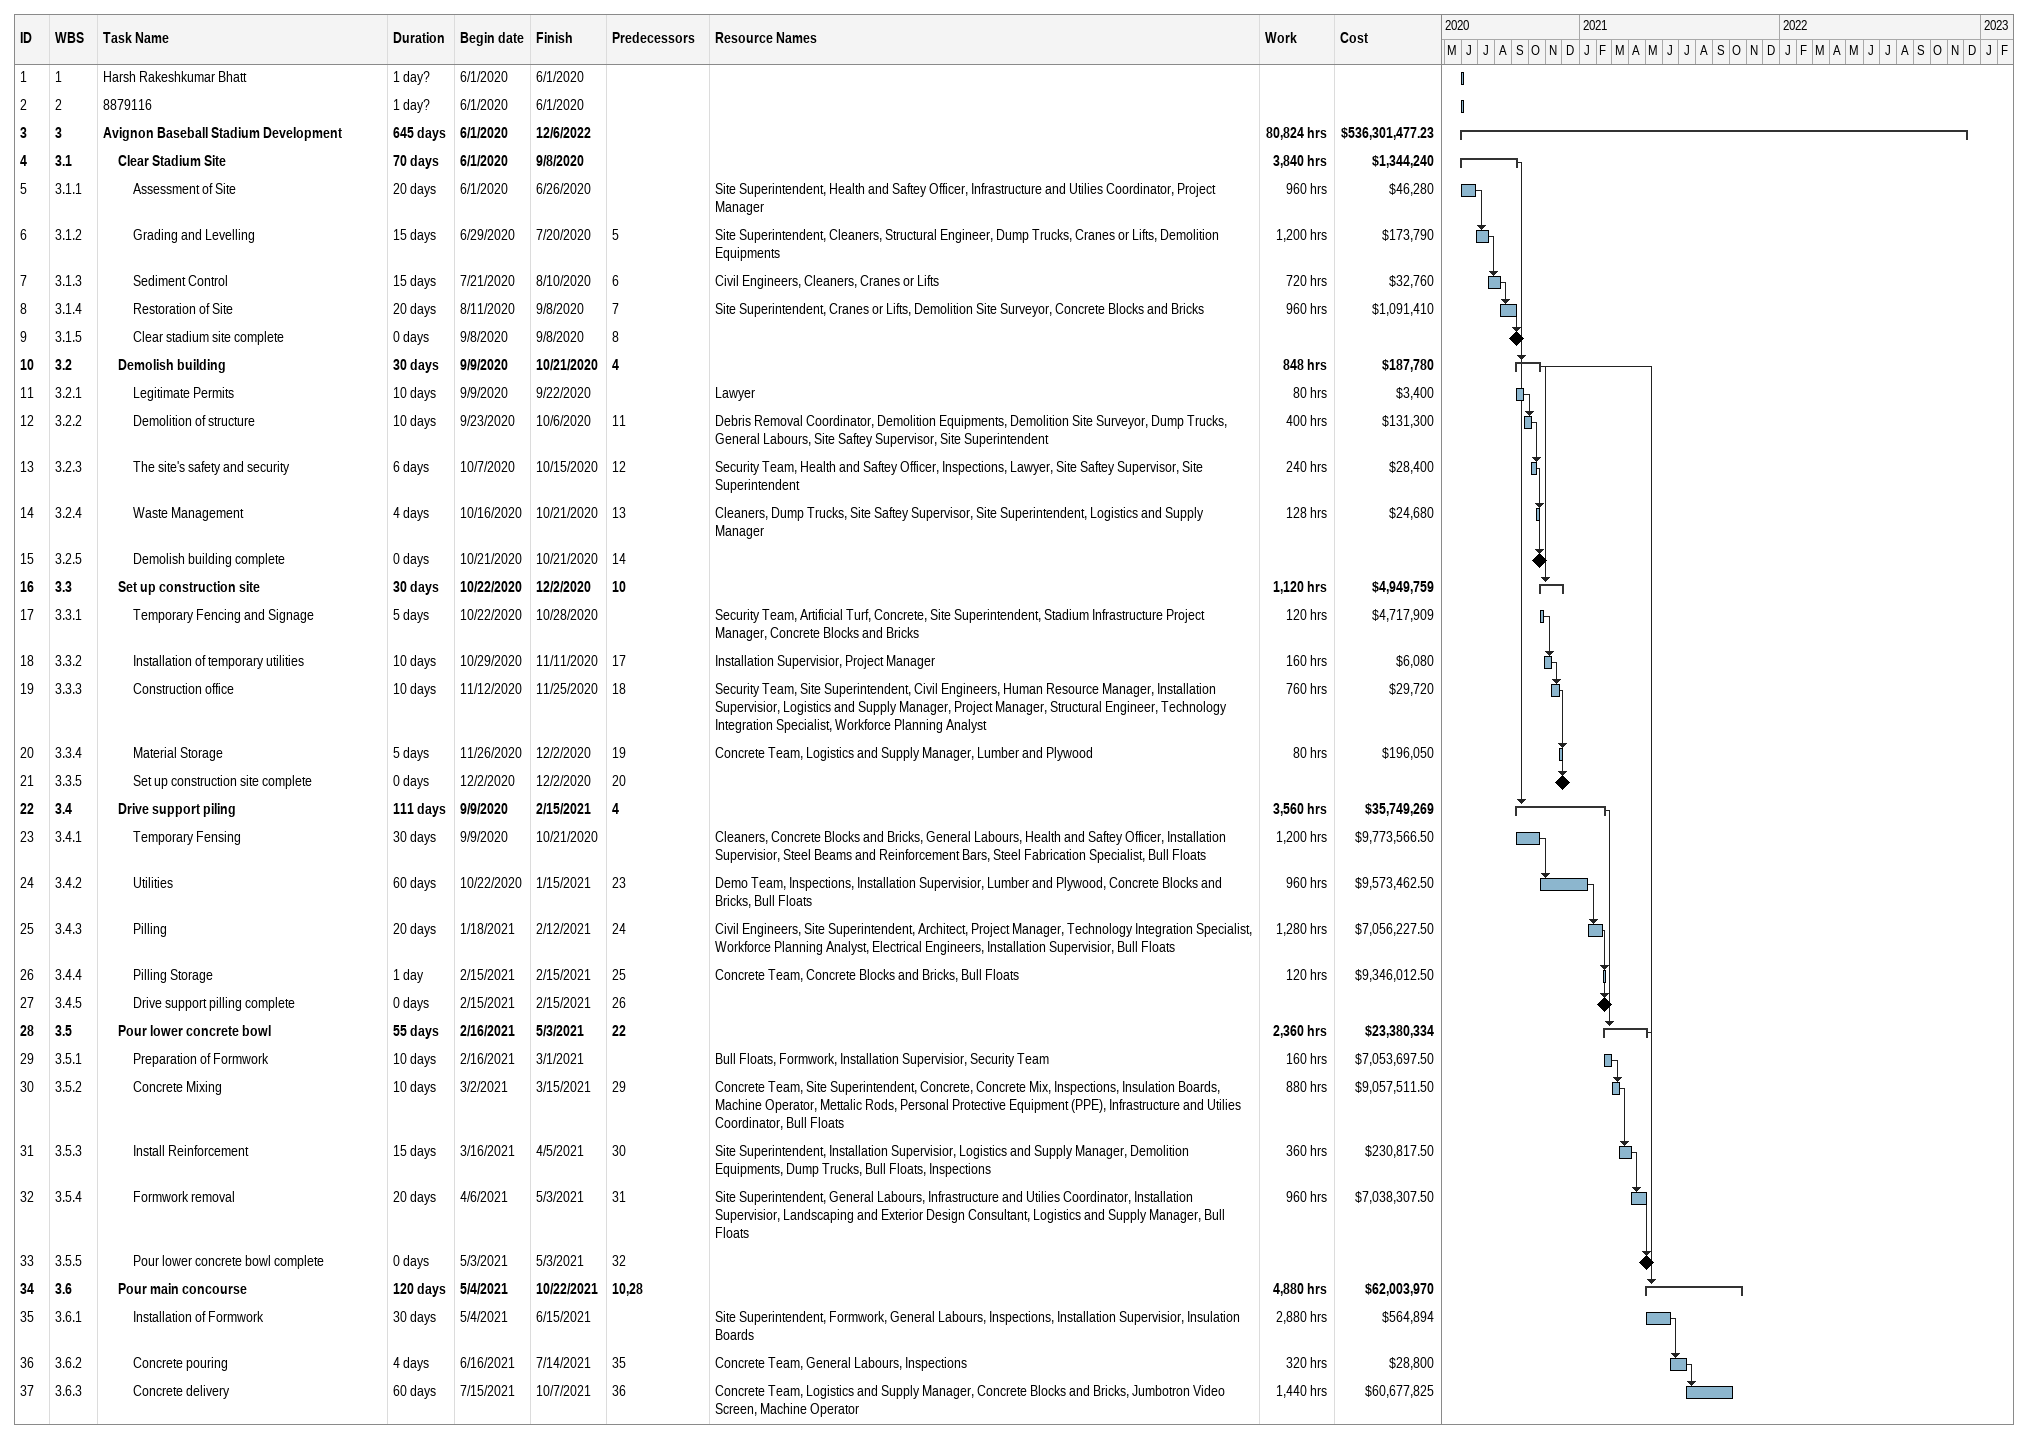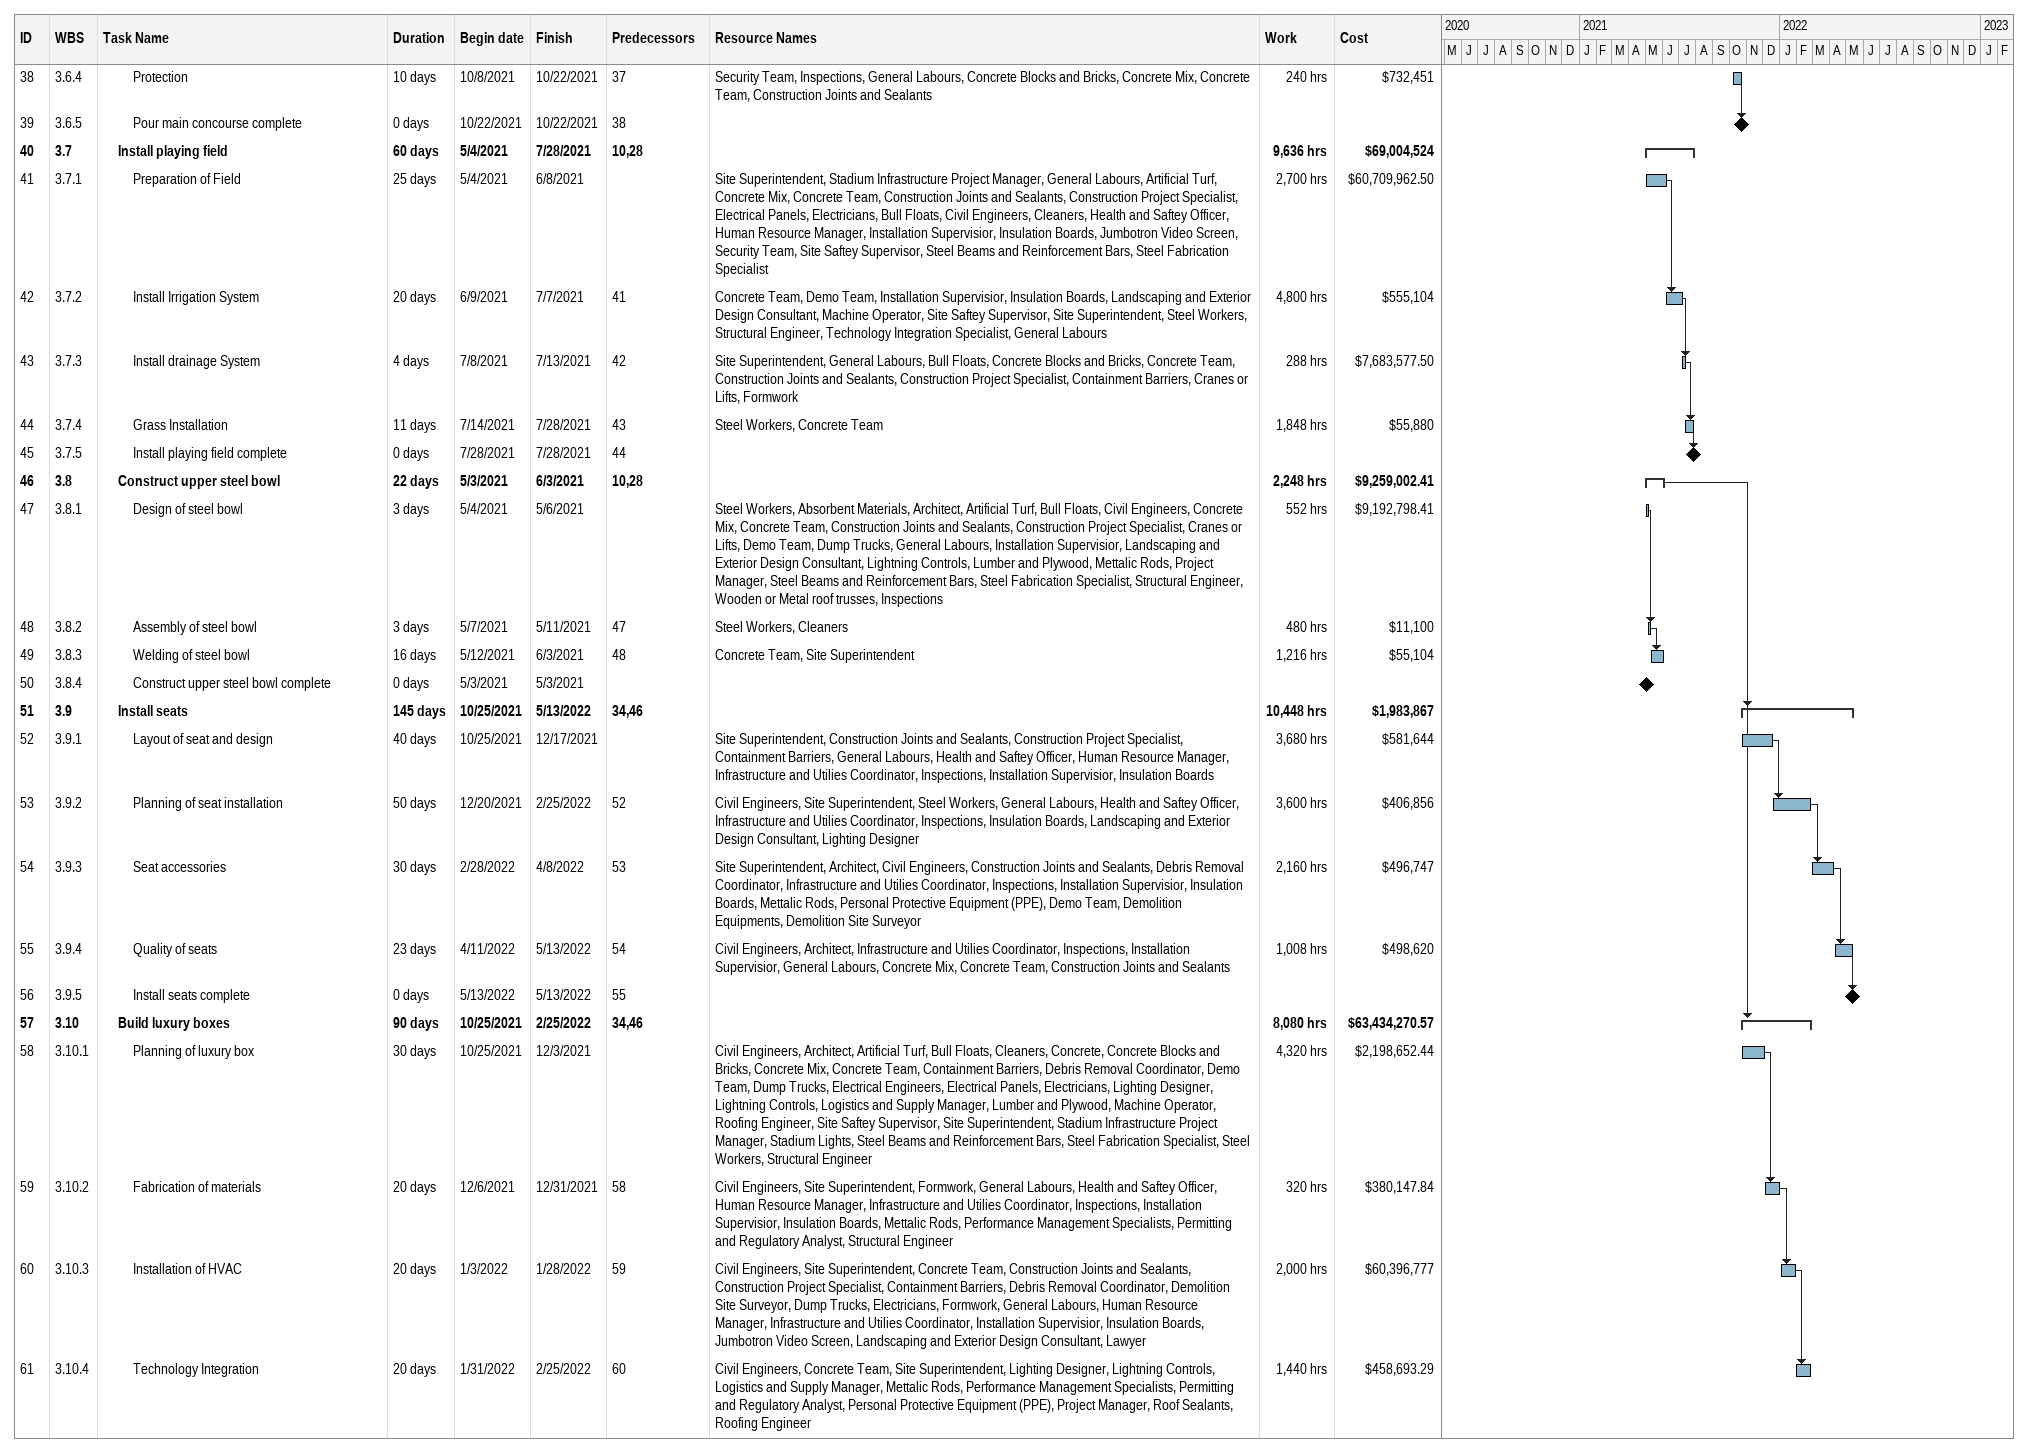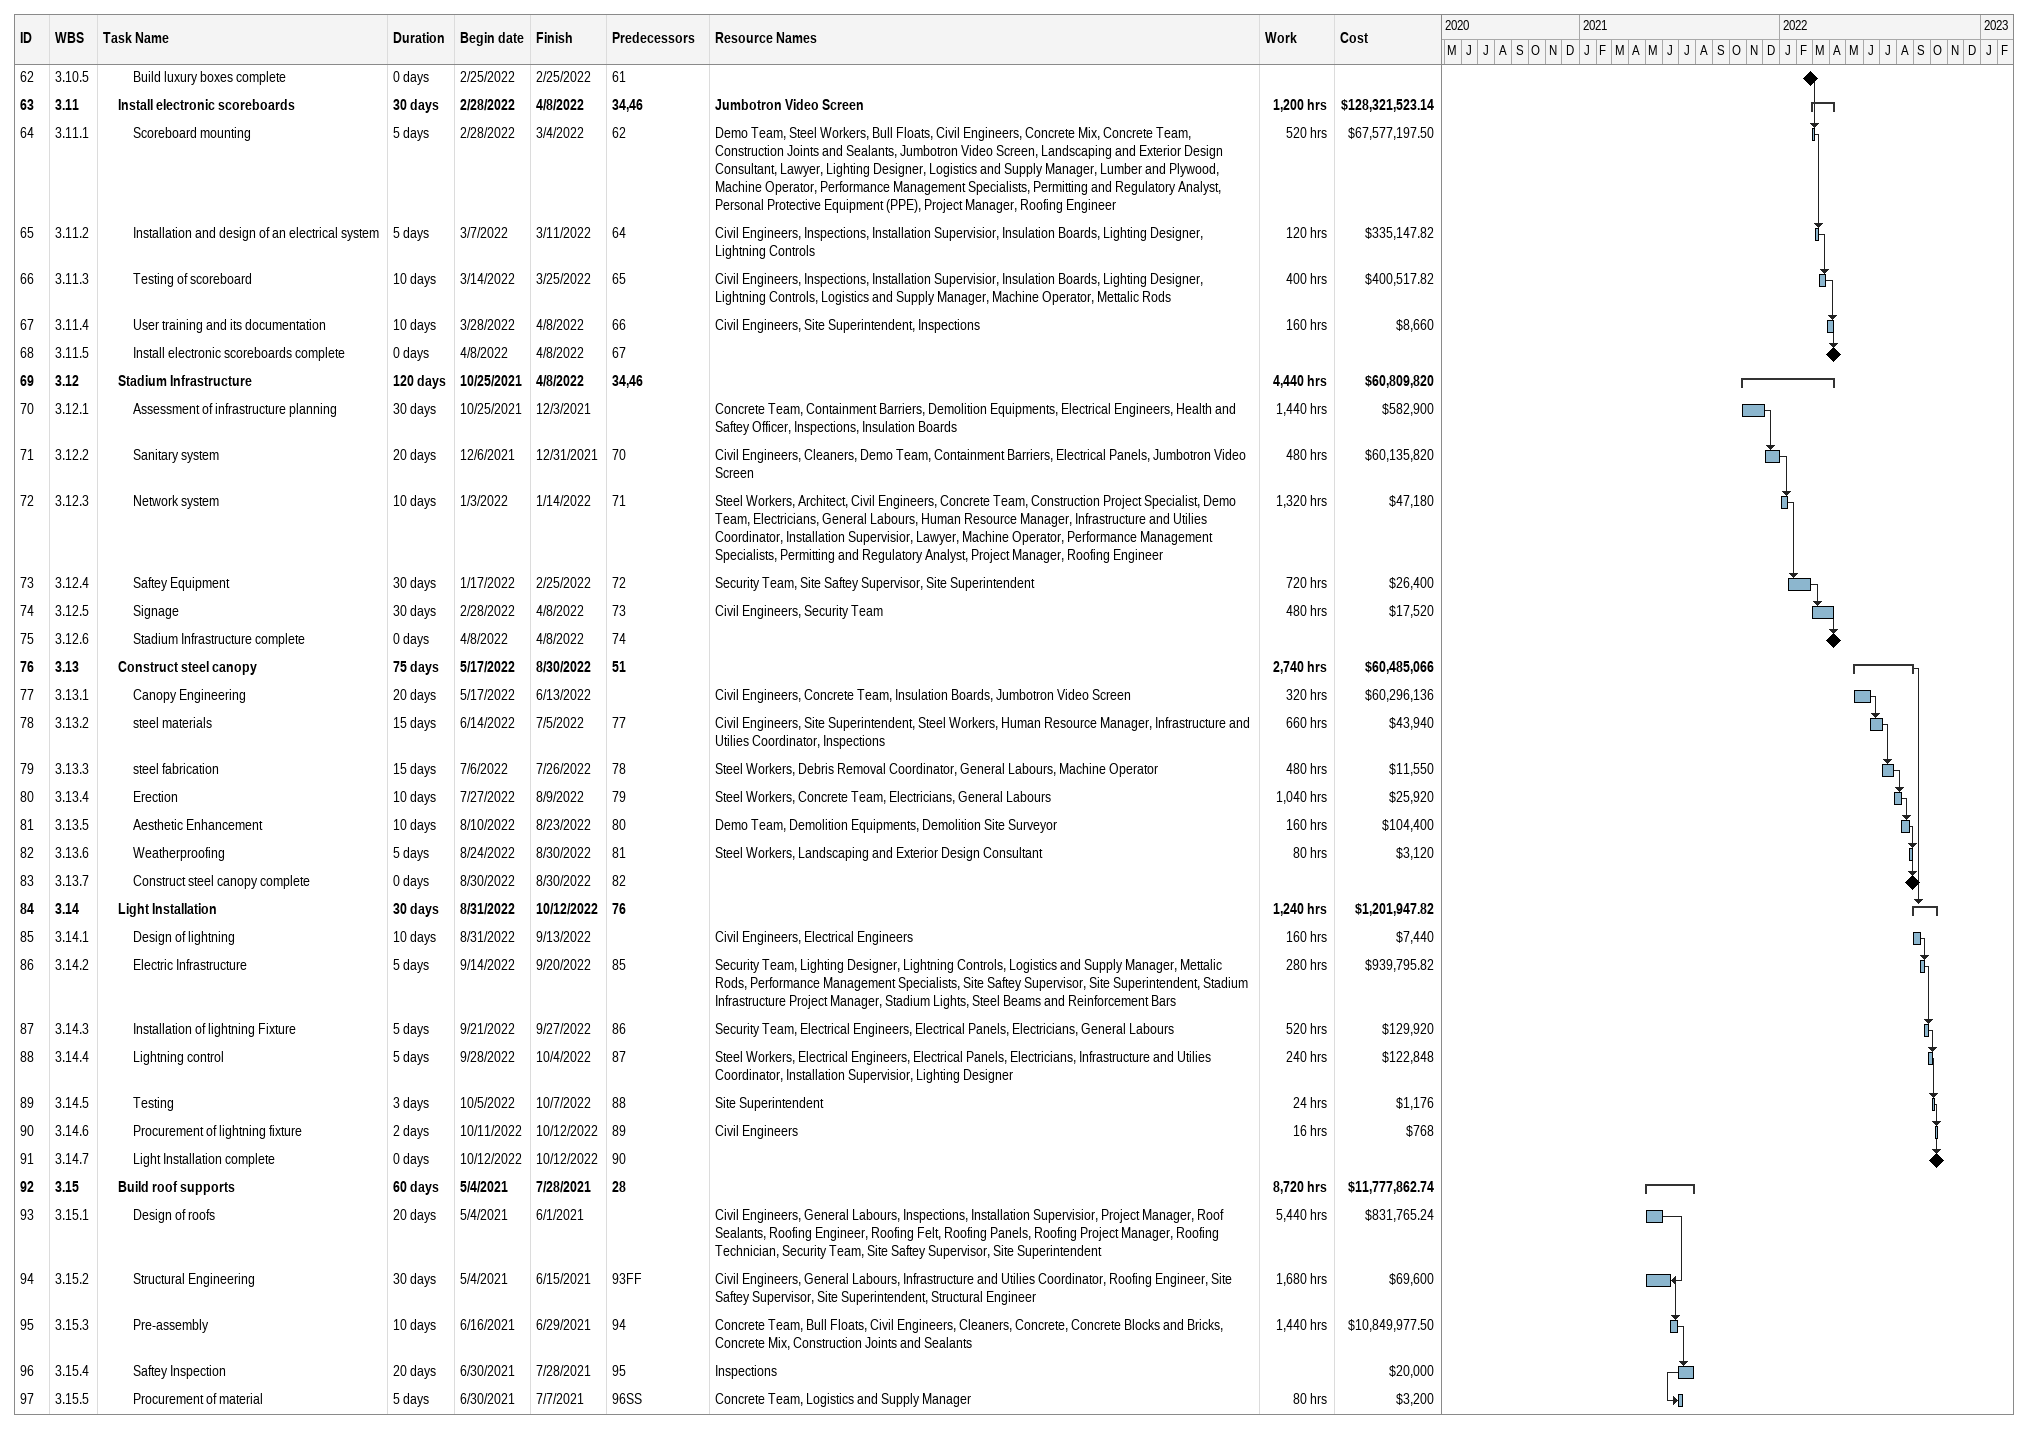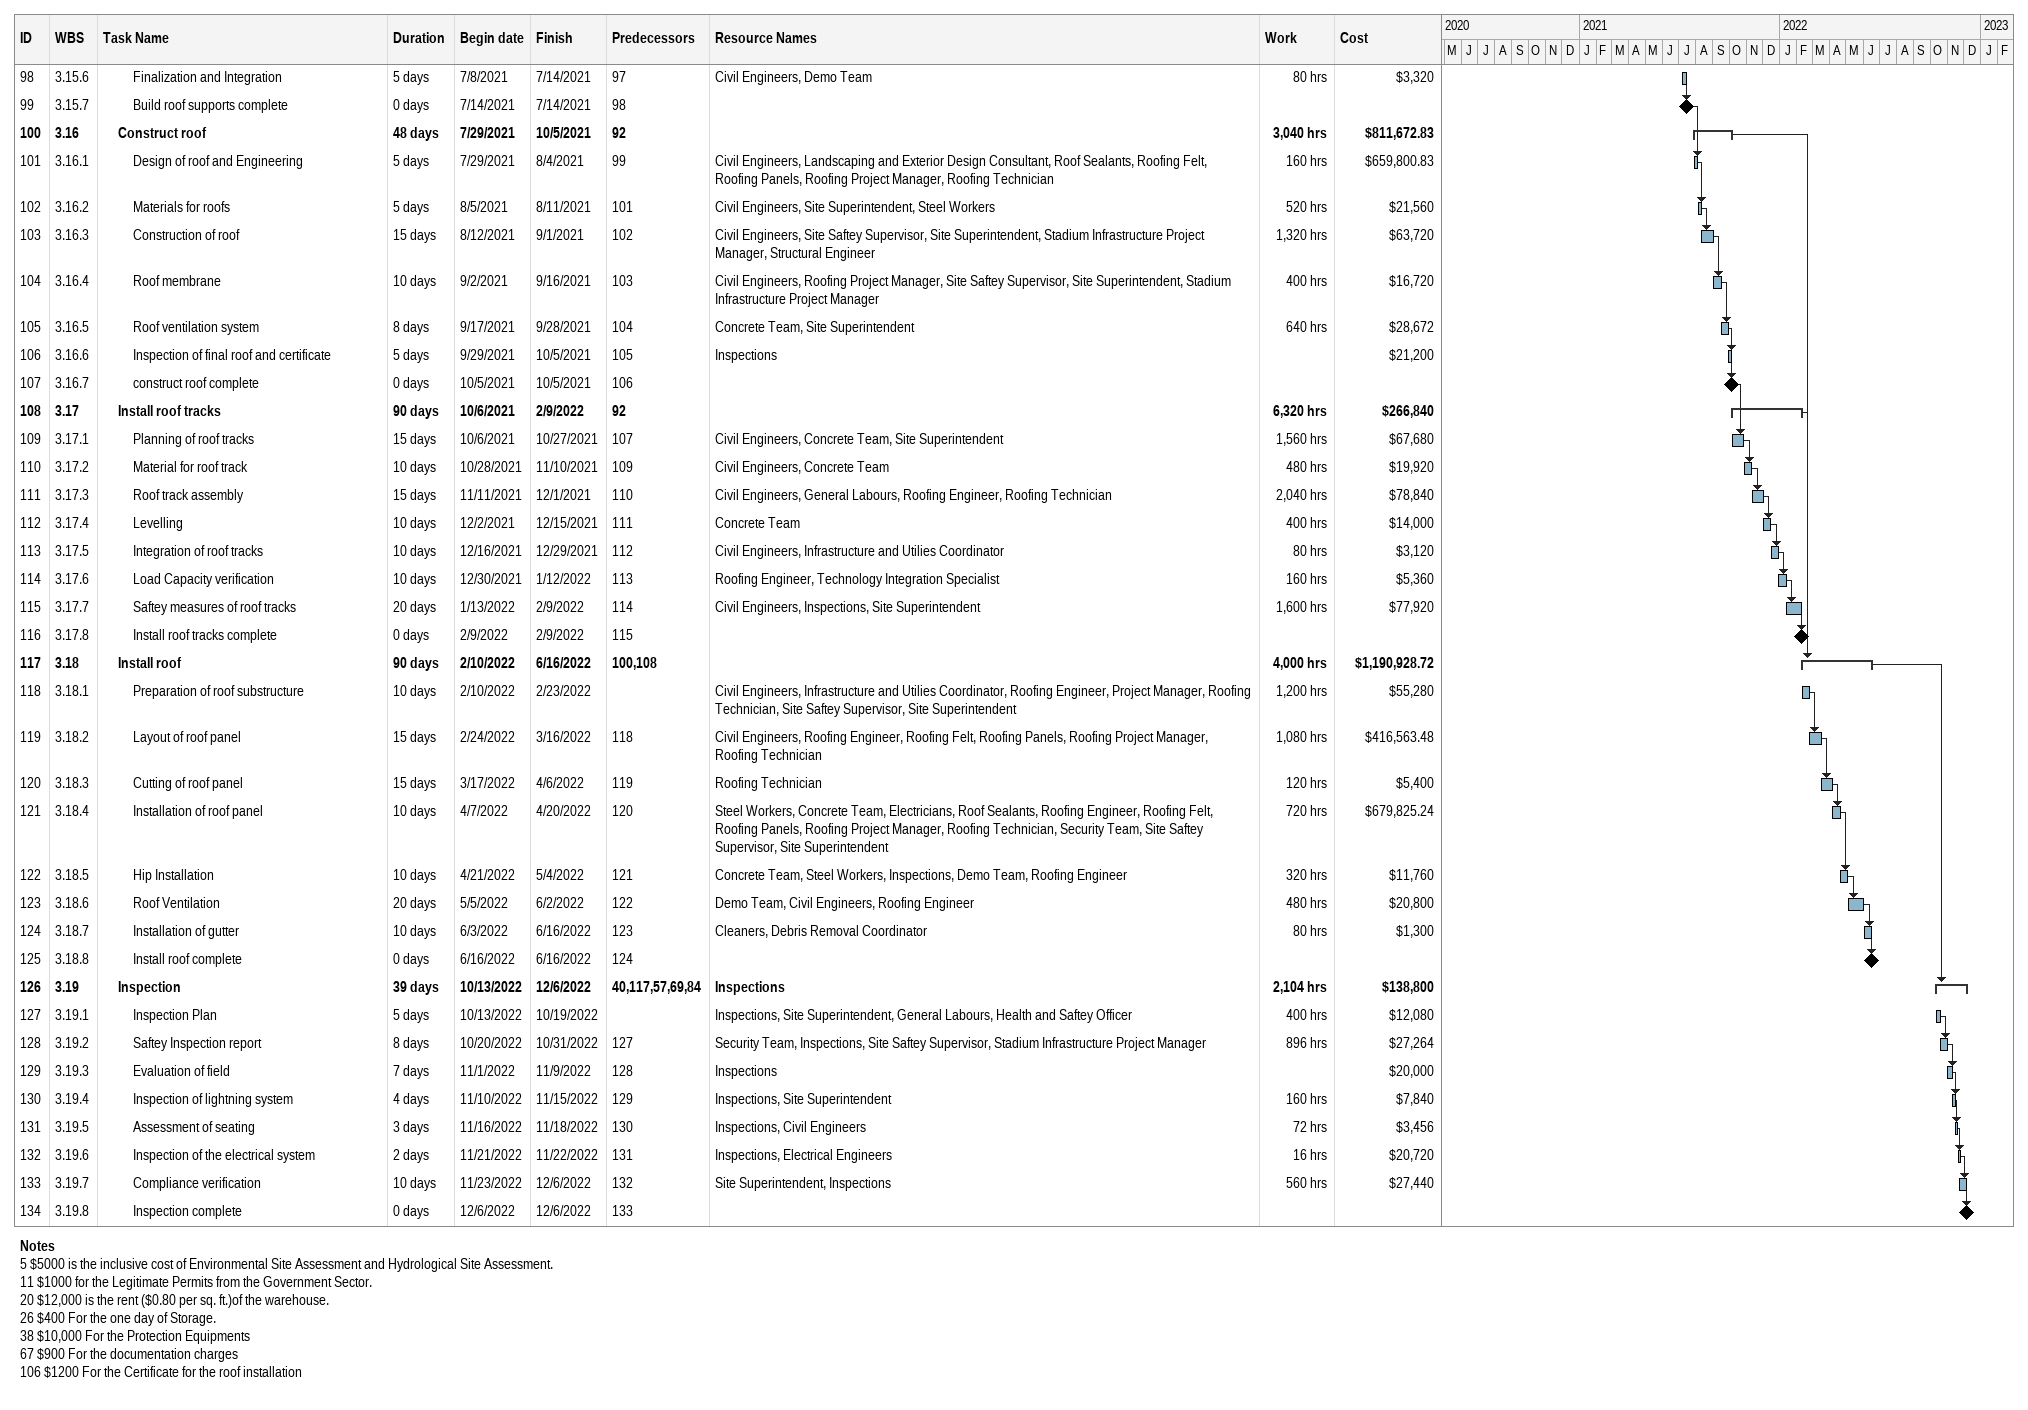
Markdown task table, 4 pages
| ID | WBS | Task | Duration | Start | Finish | Predecessors | Resources | Work (h) | Cost ($) |
|---|---|---|---|---|---|---|---|---|---|
| 1 | 1 | Harsh Rakeshkumar Bhatt | 1d? | 2020-06-01 | 2020-06-01 |  |  |  |  |
| 2 | 2 | 8879116 | 1d? | 2020-06-01 | 2020-06-01 |  |  |  |  |
| 3 | 3 | **Avignon Baseball Stadium Development** | 645d | 2020-06-01 | 2022-12-06 |  |  | 80824 | 536301477.23 |
| 4 | 3.1 | **Clear Stadium Site** | 70d | 2020-06-01 | 2020-09-08 |  |  | 3840 | 1344240 |
| 5 | 3.1.1 | Assessment of Site | 20d | 2020-06-01 | 2020-06-26 |  | Site Superintendent, Health and Saftey Officer, Infrastructure and Utilies Coordinator, Project Manager | 960 | 46280 |
| 6 | 3.1.2 | Grading and Levelling | 15d | 2020-06-29 | 2020-07-20 | 5 | Site Superintendent, Cleaners, Structural Engineer, Dump Trucks, Cranes or Lifts, Demolition Equipments | 1200 | 173790 |
| 7 | 3.1.3 | Sediment Control | 15d | 2020-07-21 | 2020-08-10 | 6 | Civil Engineers, Cleaners, Cranes or Lifts | 720 | 32760 |
| 8 | 3.1.4 | Restoration of Site | 20d | 2020-08-11 | 2020-09-08 | 7 | Site Superintendent, Cranes or Lifts, Demolition Site Surveyor, Concrete Blocks and Bricks | 960 | 1091410 |
| 9 | 3.1.5 | Clear stadium site complete | 0d | 2020-09-08 | 2020-09-08 | 8 |  |  |  |
| 10 | 3.2 | **Demolish building** | 30d | 2020-09-09 | 2020-10-21 | 4 |  | 848 | 187780 |
| 11 | 3.2.1 | Legitimate Permits | 10d | 2020-09-09 | 2020-09-22 |  | Lawyer | 80 | 3400 |
| 12 | 3.2.2 | Demolition of structure | 10d | 2020-09-23 | 2020-10-06 | 11 | Debris Removal Coordinator, Demolition Equipments, Demolition Site Surveyor, Dump Trucks, General Labours, Site Saftey Supervisor, Site Superintendent | 400 | 131300 |
| 13 | 3.2.3 | The site's safety and security | 6d | 2020-10-07 | 2020-10-15 | 12 | Security Team, Health and Saftey Officer, Inspections, Lawyer, Site Saftey Supervisor, Site Superintendent | 240 | 28400 |
| 14 | 3.2.4 | Waste Management | 4d | 2020-10-16 | 2020-10-21 | 13 | Cleaners, Dump Trucks, Site Saftey Supervisor, Site Superintendent, Logistics and Supply Manager | 128 | 24680 |
| 15 | 3.2.5 | Demolish building complete | 0d | 2020-10-21 | 2020-10-21 | 14 |  |  |  |
| 16 | 3.3 | **Set up construction site** | 30d | 2020-10-22 | 2020-12-02 | 10 |  | 1120 | 4949759 |
| 17 | 3.3.1 | Temporary Fencing and Signage | 5d | 2020-10-22 | 2020-10-28 |  | Security Team, Artificial Turf, Concrete, Site Superintendent, Stadium Infrastructure Project Manager, Concrete Blocks and Bricks | 120 | 4717909 |
| 18 | 3.3.2 | Installation of temporary utilities | 10d | 2020-10-29 | 2020-11-11 | 17 | Installation Supervisior, Project Manager | 160 | 6080 |
| 19 | 3.3.3 | Construction office | 10d | 2020-11-12 | 2020-11-25 | 18 | Security Team, Site Superintendent, Civil Engineers, Human Resource Manager, Installation Supervisior, Logistics and Supply Manager, Project Manager, Structural Engineer, Technology Integration Specialist, Workforce Planning Analyst | 760 | 29720 |
| 20 | 3.3.4 | Material Storage | 5d | 2020-11-26 | 2020-12-02 | 19 | Concrete Team, Logistics and Supply Manager, Lumber and Plywood | 80 | 196050 |
| 21 | 3.3.5 | Set up construction site complete | 0d | 2020-12-02 | 2020-12-02 | 20 |  |  |  |
| 22 | 3.4 | **Drive support piling** | 111d | 2020-09-09 | 2021-02-15 | 4 |  | 3560 | 35749269 |
| 23 | 3.4.1 | Temporary Fensing | 30d | 2020-09-09 | 2020-10-21 |  | Cleaners, Concrete Blocks and Bricks, General Labours, Health and Saftey Officer, Installation Supervisior, Steel Beams and Reinforcement Bars, Steel Fabrication Specialist, Bull Floats | 1200 | 9773566.50 |
| 24 | 3.4.2 | Utilities | 60d | 2020-10-22 | 2021-01-15 | 23 | Demo Team, Inspections, Installation Supervisior, Lumber and Plywood, Concrete Blocks and Bricks, Bull Floats | 960 | 9573462.50 |
| 25 | 3.4.3 | Pilling | 20d | 2021-01-18 | 2021-02-12 | 24 | Civil Engineers, Site Superintendent, Architect, Project Manager, Technology Integration Specialist, Workforce Planning Analyst, Electrical Engineers, Installation Supervisior, Bull Floats | 1280 | 7056227.50 |
| 26 | 3.4.4 | Pilling Storage | 1d | 2021-02-15 | 2021-02-15 | 25 | Concrete Team, Concrete Blocks and Bricks, Bull Floats | 120 | 9346012.50 |
| 27 | 3.4.5 | Drive support pilling complete | 0d | 2021-02-15 | 2021-02-15 | 26 |  |  |  |
| 28 | 3.5 | **Pour lower concrete bowl** | 55d | 2021-02-16 | 2021-05-03 | 22 |  | 2360 | 23380334 |
| 29 | 3.5.1 | Preparation of Formwork | 10d | 2021-02-16 | 2021-03-01 |  | Bull Floats, Formwork, Installation Supervisior, Security Team | 160 | 7053697.50 |
| 30 | 3.5.2 | Concrete Mixing | 10d | 2021-03-02 | 2021-03-15 | 29 | Concrete Team, Site Superintendent, Concrete, Concrete Mix, Inspections, Insulation Boards, Machine Operator, Mettalic Rods, Personal Protective Equipment (PPE), Infrastructure and Utilies Coordinator, Bull Floats | 880 | 9057511.50 |
| 31 | 3.5.3 | Install Reinforcement | 15d | 2021-03-16 | 2021-04-05 | 30 | Site Superintendent, Installation Supervisior, Logistics and Supply Manager, Demolition Equipments, Dump Trucks, Bull Floats, Inspections | 360 | 230817.50 |
| 32 | 3.5.4 | Formwork removal | 20d | 2021-04-06 | 2021-05-03 | 31 | Site Superintendent, General Labours, Infrastructure and Utilies Coordinator, Installation Supervisior, Landscaping and Exterior Design Consultant, Logistics and Supply Manager, Bull Floats | 960 | 7038307.50 |
| 33 | 3.5.5 | Pour lower concrete bowl complete | 0d | 2021-05-03 | 2021-05-03 | 32 |  |  |  |
| 34 | 3.6 | **Pour main concourse** | 120d | 2021-05-04 | 2021-10-22 | 10, 28 |  | 4880 | 62003970 |
| 35 | 3.6.1 | Installation of Formwork | 30d | 2021-05-04 | 2021-06-15 |  | Site Superintendent, Formwork, General Labours, Inspections, Installation Supervisior, Insulation Boards | 2880 | 564894 |
| 36 | 3.6.2 | Concrete pouring | 4d | 2021-06-16 | 2021-07-14 | 35 | Concrete Team, General Labours, Inspections | 320 | 28800 |
| 37 | 3.6.3 | Concrete delivery | 60d | 2021-07-15 | 2021-10-07 | 36 | Concrete Team, Logistics and Supply Manager, Concrete Blocks and Bricks, Jumbotron Video Screen, Machine Operator | 1440 | 60677825 |
| 38 | 3.6.4 | Protection | 10d | 2021-10-08 | 2021-10-22 | 37 | Security Team, Inspections, General Labours, Concrete Blocks and Bricks, Concrete Mix, Concrete Team, Construction Joints and Sealants | 240 | 732451 |
| 39 | 3.6.5 | Pour main concourse complete | 0d | 2021-10-22 | 2021-10-22 | 38 |  |  |  |
| 40 | 3.7 | **Install playing field** | 60d | 2021-05-04 | 2021-07-28 | 10, 28 |  | 9636 | 69004524 |
| 41 | 3.7.1 | Preparation of Field | 25d | 2021-05-04 | 2021-06-08 |  | Site Superintendent, Stadium Infrastructure Project Manager, General Labours, Artificial Turf, Concrete Mix, Concrete Team, Construction Joints and Sealants, Construction Project Specialist, Electrical Panels, Electricians, Bull Floats, Civil Engineers, Cleaners, Health and Saftey Officer, Human Resource Manager, Installation Supervisior, Insulation Boards, Jumbotron Video Screen, Security Team, Site Saftey Supervisor, Steel Beams and Reinforcement Bars, Steel Fabrication Specialist | 2700 | 60709962.50 |
| 42 | 3.7.2 | Install Irrigation System | 20d | 2021-06-09 | 2021-07-07 | 41 | Concrete Team, Demo Team, Installation Supervisior, Insulation Boards, Landscaping and Exterior Design Consultant, Machine Operator, Site Saftey Supervisor, Site Superintendent, Steel Workers, Structural Engineer, Technology Integration Specialist, General Labours | 4800 | 555104 |
| 43 | 3.7.3 | Install drainage System | 4d | 2021-07-08 | 2021-07-13 | 42 | Site Superintendent, General Labours, Bull Floats, Concrete Blocks and Bricks, Concrete Team, Construction Joints and Sealants, Construction Project Specialist, Containment Barriers, Cranes or Lifts, Formwork | 288 | 7683577.50 |
| 44 | 3.7.4 | Grass Installation | 11d | 2021-07-14 | 2021-07-28 | 43 | Steel Workers, Concrete Team | 1848 | 55880 |
| 45 | 3.7.5 | Install playing field complete | 0d | 2021-07-28 | 2021-07-28 | 44 |  |  |  |
| 46 | 3.8 | **Construct upper steel bowl** | 22d | 2021-05-03 | 2021-06-03 | 10, 28 |  | 2248 | 9259002.41 |
| 47 | 3.8.1 | Design of steel bowl | 3d | 2021-05-04 | 2021-05-06 |  | Steel Workers, Absorbent Materials, Architect, Artificial Turf, Bull Floats, Civil Engineers, Concrete Mix, Concrete Team, Construction Joints and Sealants, Construction Project Specialist, Cranes or Lifts, Demo Team, Dump Trucks, General Labours, Installation Supervisior, Landscaping and Exterior Design Consultant, Lightning Controls, Lumber and Plywood, Mettalic Rods, Project Manager, Steel Beams and Reinforcement Bars, Steel Fabrication Specialist, Structural Engineer, Wooden or Metal roof trusses, Inspections | 552 | 9192798.41 |
| 48 | 3.8.2 | Assembly of steel bowl | 3d | 2021-05-07 | 2021-05-11 | 47 | Steel Workers, Cleaners | 480 | 11100 |
| 49 | 3.8.3 | Welding of steel bowl | 16d | 2021-05-12 | 2021-06-03 | 48 | Concrete Team, Site Superintendent | 1216 | 55104 |
| 50 | 3.8.4 | Construct upper steel bowl complete | 0d | 2021-05-03 | 2021-05-03 |  |  |  |  |
| 51 | 3.9 | **Install seats** | 145d | 2021-10-25 | 2022-05-13 | 34, 46 |  | 10448 | 1983867 |
| 52 | 3.9.1 | Layout of seat and design | 40d | 2021-10-25 | 2021-12-17 |  | Site Superintendent, Construction Joints and Sealants, Construction Project Specialist, Containment Barriers, General Labours, Health and Saftey Officer, Human Resource Manager, Infrastructure and Utilies Coordinator, Inspections, Installation Supervisior, Insulation Boards | 3680 | 581644 |
| 53 | 3.9.2 | Planning of seat installation | 50d | 2021-12-20 | 2022-02-25 | 52 | Civil Engineers, Site Superintendent, Steel Workers, General Labours, Health and Saftey Officer, Infrastructure and Utilies Coordinator, Inspections, Insulation Boards, Landscaping and Exterior Design Consultant, Lighting Designer | 3600 | 406856 |
| 54 | 3.9.3 | Seat accessories | 30d | 2022-02-28 | 2022-04-08 | 53 | Site Superintendent, Architect, Civil Engineers, Construction Joints and Sealants, Debris Removal Coordinator, Infrastructure and Utilies Coordinator, Inspections, Installation Supervisior, Insulation Boards, Mettalic Rods, Personal Protective Equipment (PPE), Demo Team, Demolition Equipments, Demolition Site Surveyor | 2160 | 496747 |
| 55 | 3.9.4 | Quality of seats | 23d | 2022-04-11 | 2022-05-13 | 54 | Civil Engineers, Architect, Infrastructure and Utilies Coordinator, Inspections, Installation Supervisior, General Labours, Concrete Mix, Concrete Team, Construction Joints and Sealants | 1008 | 498620 |
| 56 | 3.9.5 | Install seats complete | 0d | 2022-05-13 | 2022-05-13 | 55 |  |  |  |
| 57 | 3.10 | **Build luxury boxes** | 90d | 2021-10-25 | 2022-02-25 | 34, 46 |  | 8080 | 63434270.57 |
| 58 | 3.10.1 | Planning of luxury box | 30d | 2021-10-25 | 2021-12-03 |  | Civil Engineers, Architect, Artificial Turf, Bull Floats, Cleaners, Concrete, Concrete Blocks and Bricks, Concrete Mix, Concrete Team, Containment Barriers, Debris Removal Coordinator, Demo Team, Dump Trucks, Electrical Engineers, Electrical Panels, Electricians, Lighting Designer, Lightning Controls, Logistics and Supply Manager, Lumber and Plywood, Machine Operator, Roofing Engineer, Site Saftey Supervisor, Site Superintendent, Stadium Infrastructure Project Manager, Stadium Lights, Steel Beams and Reinforcement Bars, Steel Fabrication Specialist, Steel Workers, Structural Engineer | 4320 | 2198652.44 |
| 59 | 3.10.2 | Fabrication of materials | 20d | 2021-12-06 | 2021-12-31 | 58 | Civil Engineers, Site Superintendent, Formwork, General Labours, Health and Saftey Officer, Human Resource Manager, Infrastructure and Utilies Coordinator, Inspections, Installation Supervisior, Insulation Boards, Mettalic Rods, Performance Management Specialists, Permitting and Regulatory Analyst, Structural Engineer | 320 | 380147.84 |
| 60 | 3.10.3 | Installation of HVAC | 20d | 2022-01-03 | 2022-01-28 | 59 | Civil Engineers, Site Superintendent, Concrete Team, Construction Joints and Sealants, Construction Project Specialist, Containment Barriers, Debris Removal Coordinator, Demolition Site Surveyor, Dump Trucks, Electricians, Formwork, General Labours, Human Resource Manager, Infrastructure and Utilies Coordinator, Installation Supervisior, Insulation Boards, Jumbotron Video Screen, Landscaping and Exterior Design Consultant, Lawyer | 2000 | 60396777 |
| 61 | 3.10.4 | Technology Integration | 20d | 2022-01-31 | 2022-02-25 | 60 | Civil Engineers, Concrete Team, Site Superintendent, Lighting Designer, Lightning Controls, Logistics and Supply Manager, Mettalic Rods, Performance Management Specialists, Permitting and Regulatory Analyst, Personal Protective Equipment (PPE), Project Manager, Roof Sealants, Roofing Engineer | 1440 | 458693.29 |
| 62 | 3.10.5 | Build luxury boxes complete | 0d | 2022-02-25 | 2022-02-25 | 61 |  |  |  |
| 63 | 3.11 | **Install electronic scoreboards** | 30d | 2022-02-28 | 2022-04-08 | 34, 46 | Jumbotron Video Screen | 1200 | 128321523.14 |
| 64 | 3.11.1 | Scoreboard mounting | 5d | 2022-02-28 | 2022-03-04 | 62 | Demo Team, Steel Workers, Bull Floats, Civil Engineers, Concrete Mix, Concrete Team, Construction Joints and Sealants, Jumbotron Video Screen, Landscaping and Exterior Design Consultant, Lawyer, Lighting Designer, Logistics and Supply Manager, Lumber and Plywood, Machine Operator, Performance Management Specialists, Permitting and Regulatory Analyst, Personal Protective Equipment (PPE), Project Manager, Roofing Engineer | 520 | 67577197.50 |
| 65 | 3.11.2 | Installation and design of an electrical system | 5d | 2022-03-07 | 2022-03-11 | 64 | Civil Engineers, Inspections, Installation Supervisior, Insulation Boards, Lighting Designer, Lightning Controls | 120 | 335147.82 |
| 66 | 3.11.3 | Testing of scoreboard | 10d | 2022-03-14 | 2022-03-25 | 65 | Civil Engineers, Inspections, Installation Supervisior, Insulation Boards, Lighting Designer, Lightning Controls, Logistics and Supply Manager, Machine Operator, Mettalic Rods | 400 | 400517.82 |
| 67 | 3.11.4 | User training and its documentation | 10d | 2022-03-28 | 2022-04-08 | 66 | Civil Engineers, Site Superintendent, Inspections | 160 | 8660 |
| 68 | 3.11.5 | Install electronic scoreboards complete | 0d | 2022-04-08 | 2022-04-08 | 67 |  |  |  |
| 69 | 3.12 | **Stadium Infrastructure** | 120d | 2021-10-25 | 2022-04-08 | 34, 46 |  | 4440 | 60809820 |
| 70 | 3.12.1 | Assessment of infrastructure planning | 30d | 2021-10-25 | 2021-12-03 |  | Concrete Team, Containment Barriers, Demolition Equipments, Electrical Engineers, Health and Saftey Officer, Inspections, Insulation Boards | 1440 | 582900 |
| 71 | 3.12.2 | Sanitary system | 20d | 2021-12-06 | 2021-12-31 | 70 | Civil Engineers, Cleaners, Demo Team, Containment Barriers, Electrical Panels, Jumbotron Video Screen | 480 | 60135820 |
| 72 | 3.12.3 | Network system | 10d | 2022-01-03 | 2022-01-14 | 71 | Steel Workers, Architect, Civil Engineers, Concrete Team, Construction Project Specialist, Demo Team, Electricians, General Labours, Human Resource Manager, Infrastructure and Utilies Coordinator, Installation Supervisior, Lawyer, Machine Operator, Performance Management Specialists, Permitting and Regulatory Analyst, Project Manager, Roofing Engineer | 1320 | 47180 |
| 73 | 3.12.4 | Saftey Equipment | 30d | 2022-01-17 | 2022-02-25 | 72 | Security Team, Site Saftey Supervisor, Site Superintendent | 720 | 26400 |
| 74 | 3.12.5 | Signage | 30d | 2022-02-28 | 2022-04-08 | 73 | Civil Engineers, Security Team | 480 | 17520 |
| 75 | 3.12.6 | Stadium Infrastructure complete | 0d | 2022-04-08 | 2022-04-08 | 74 |  |  |  |
| 76 | 3.13 | **Construct steel canopy** | 75d | 2022-05-17 | 2022-08-30 | 51 |  | 2740 | 60485066 |
| 77 | 3.13.1 | Canopy Engineering | 20d | 2022-05-17 | 2022-06-13 |  | Civil Engineers, Concrete Team, Insulation Boards, Jumbotron Video Screen | 320 | 60296136 |
| 78 | 3.13.2 | steel materials | 15d | 2022-06-14 | 2022-07-05 | 77 | Civil Engineers, Site Superintendent, Steel Workers, Human Resource Manager, Infrastructure and Utilies Coordinator, Inspections | 660 | 43940 |
| 79 | 3.13.3 | steel fabrication | 15d | 2022-07-06 | 2022-07-26 | 78 | Steel Workers, Debris Removal Coordinator, General Labours, Machine Operator | 480 | 11550 |
| 80 | 3.13.4 | Erection | 10d | 2022-07-27 | 2022-08-09 | 79 | Steel Workers, Concrete Team, Electricians, General Labours | 1040 | 25920 |
| 81 | 3.13.5 | Aesthetic Enhancement | 10d | 2022-08-10 | 2022-08-23 | 80 | Demo Team, Demolition Equipments, Demolition Site Surveyor | 160 | 104400 |
| 82 | 3.13.6 | Weatherproofing | 5d | 2022-08-24 | 2022-08-30 | 81 | Steel Workers, Landscaping and Exterior Design Consultant | 80 | 3120 |
| 83 | 3.13.7 | Construct steel canopy complete | 0d | 2022-08-30 | 2022-08-30 | 82 |  |  |  |
| 84 | 3.14 | **Light Installation** | 30d | 2022-08-31 | 2022-10-12 | 76 |  | 1240 | 1201947.82 |
| 85 | 3.14.1 | Design of lightning | 10d | 2022-08-31 | 2022-09-13 |  | Civil Engineers, Electrical Engineers | 160 | 7440 |
| 86 | 3.14.2 | Electric Infrastructure | 5d | 2022-09-14 | 2022-09-20 | 85 | Security Team, Lighting Designer, Lightning Controls, Logistics and Supply Manager, Mettalic Rods, Performance Management Specialists, Site Saftey Supervisor, Site Superintendent, Stadium Infrastructure Project Manager, Stadium Lights, Steel Beams and Reinforcement Bars | 280 | 939795.82 |
| 87 | 3.14.3 | Installation of lightning Fixture | 5d | 2022-09-21 | 2022-09-27 | 86 | Security Team, Electrical Engineers, Electrical Panels, Electricians, General Labours | 520 | 129920 |
| 88 | 3.14.4 | Lightning control | 5d | 2022-09-28 | 2022-10-04 | 87 | Steel Workers, Electrical Engineers, Electrical Panels, Electricians, Infrastructure and Utilies Coordinator, Installation Supervisior, Lighting Designer | 240 | 122848 |
| 89 | 3.14.5 | Testing | 3d | 2022-10-05 | 2022-10-07 | 88 | Site Superintendent | 24 | 1176 |
| 90 | 3.14.6 | Procurement of lightning fixture | 2d | 2022-10-11 | 2022-10-12 | 89 | Civil Engineers | 16 | 768 |
| 91 | 3.14.7 | Light Installation complete | 0d | 2022-10-12 | 2022-10-12 | 90 |  |  |  |
| 92 | 3.15 | **Build roof supports** | 60d | 2021-05-04 | 2021-07-28 | 28 |  | 8720 | 11777862.74 |
| 93 | 3.15.1 | Design of roofs | 20d | 2021-05-04 | 2021-06-01 |  | Civil Engineers, General Labours, Inspections, Installation Supervisior, Project Manager, Roof Sealants, Roofing Engineer, Roofing Felt, Roofing Panels, Roofing Project Manager, Roofing Technician, Security Team, Site Saftey Supervisor, Site Superintendent | 5440 | 831765.24 |
| 94 | 3.15.2 | Structural Engineering | 30d | 2021-05-04 | 2021-06-15 | 93FF | Civil Engineers, General Labours, Infrastructure and Utilies Coordinator, Roofing Engineer, Site Saftey Supervisor, Site Superintendent, Structural Engineer | 1680 | 69600 |
| 95 | 3.15.3 | Pre-assembly | 10d | 2021-06-16 | 2021-06-29 | 94 | Concrete Team, Bull Floats, Civil Engineers, Cleaners, Concrete, Concrete Blocks and Bricks, Concrete Mix, Construction Joints and Sealants | 1440 | 10849977.50 |
| 96 | 3.15.4 | Saftey Inspection | 20d | 2021-06-30 | 2021-07-28 | 95 | Inspections |  | 20000 |
| 97 | 3.15.5 | Procurement of material | 5d | 2021-06-30 | 2021-07-07 | 96SS | Concrete Team, Logistics and Supply Manager | 80 | 3200 |
| 98 | 3.15.6 | Finalization and Integration | 5d | 2021-07-08 | 2021-07-14 | 97 | Civil Engineers, Demo Team | 80 | 3320 |
| 99 | 3.15.7 | Build roof supports complete | 0d | 2021-07-14 | 2021-07-14 | 98 |  |  |  |
| 100 | 3.16 | **Construct roof** | 48d | 2021-07-29 | 2021-10-05 | 92 |  | 3040 | 811672.83 |
| 101 | 3.16.1 | Design of roof and Engineering | 5d | 2021-07-29 | 2021-08-04 | 99 | Civil Engineers, Landscaping and Exterior Design Consultant, Roof Sealants, Roofing Felt, Roofing Panels, Roofing Project Manager, Roofing Technician | 160 | 659800.83 |
| 102 | 3.16.2 | Materials for roofs | 5d | 2021-08-05 | 2021-08-11 | 101 | Civil Engineers, Site Superintendent, Steel Workers | 520 | 21560 |
| 103 | 3.16.3 | Construction of roof | 15d | 2021-08-12 | 2021-09-01 | 102 | Civil Engineers, Site Saftey Supervisor, Site Superintendent, Stadium Infrastructure Project Manager, Structural Engineer | 1320 | 63720 |
| 104 | 3.16.4 | Roof membrane | 10d | 2021-09-02 | 2021-09-16 | 103 | Civil Engineers, Roofing Project Manager, Site Saftey Supervisor, Site Superintendent, Stadium Infrastructure Project Manager | 400 | 16720 |
| 105 | 3.16.5 | Roof ventilation system | 8d | 2021-09-17 | 2021-09-28 | 104 | Concrete Team, Site Superintendent | 640 | 28672 |
| 106 | 3.16.6 | Inspection of final roof and certificate | 5d | 2021-09-29 | 2021-10-05 | 105 | Inspections |  | 21200 |
| 107 | 3.16.7 | construct roof complete | 0d | 2021-10-05 | 2021-10-05 | 106 |  |  |  |
| 108 | 3.17 | **Install roof tracks** | 90d | 2021-10-06 | 2022-02-09 | 92 |  | 6320 | 266840 |
| 109 | 3.17.1 | Planning of roof tracks | 15d | 2021-10-06 | 2021-10-27 | 107 | Civil Engineers, Concrete Team, Site Superintendent | 1560 | 67680 |
| 110 | 3.17.2 | Material for roof track | 10d | 2021-10-28 | 2021-11-10 | 109 | Civil Engineers, Concrete Team | 480 | 19920 |
| 111 | 3.17.3 | Roof track assembly | 15d | 2021-11-11 | 2021-12-01 | 110 | Civil Engineers, General Labours, Roofing Engineer, Roofing Technician | 2040 | 78840 |
| 112 | 3.17.4 | Levelling | 10d | 2021-12-02 | 2021-12-15 | 111 | Concrete Team | 400 | 14000 |
| 113 | 3.17.5 | Integration of roof tracks | 10d | 2021-12-16 | 2021-12-29 | 112 | Civil Engineers, Infrastructure and Utilies Coordinator | 80 | 3120 |
| 114 | 3.17.6 | Load Capacity verification | 10d | 2021-12-30 | 2022-01-12 | 113 | Roofing Engineer, Technology Integration Specialist | 160 | 5360 |
| 115 | 3.17.7 | Saftey measures of roof tracks | 20d | 2022-01-13 | 2022-02-09 | 114 | Civil Engineers, Inspections, Site Superintendent | 1600 | 77920 |
| 116 | 3.17.8 | Install roof tracks complete | 0d | 2022-02-09 | 2022-02-09 | 115 |  |  |  |
| 117 | 3.18 | **Install roof** | 90d | 2022-02-10 | 2022-06-16 | 100, 108 |  | 4000 | 1190928.72 |
| 118 | 3.18.1 | Preparation of roof substructure | 10d | 2022-02-10 | 2022-02-23 |  | Civil Engineers, Infrastructure and Utilies Coordinator, Roofing Engineer, Project Manager, Roofing Technician, Site Saftey Supervisor, Site Superintendent | 1200 | 55280 |
| 119 | 3.18.2 | Layout of roof panel | 15d | 2022-02-24 | 2022-03-16 | 118 | Civil Engineers, Roofing Engineer, Roofing Felt, Roofing Panels, Roofing Project Manager, Roofing Technician | 1080 | 416563.48 |
| 120 | 3.18.3 | Cutting of roof panel | 15d | 2022-03-17 | 2022-04-06 | 119 | Roofing Technician | 120 | 5400 |
| 121 | 3.18.4 | Installation of roof panel | 10d | 2022-04-07 | 2022-04-20 | 120 | Steel Workers, Concrete Team, Electricians, Roof Sealants, Roofing Engineer, Roofing Felt, Roofing Panels, Roofing Project Manager, Roofing Technician, Security Team, Site Saftey Supervisor, Site Superintendent | 720 | 679825.24 |
| 122 | 3.18.5 | Hip Installation | 10d | 2022-04-21 | 2022-05-04 | 121 | Concrete Team, Steel Workers, Inspections, Demo Team, Roofing Engineer | 320 | 11760 |
| 123 | 3.18.6 | Roof Ventilation | 20d | 2022-05-05 | 2022-06-02 | 122 | Demo Team, Civil Engineers, Roofing Engineer | 480 | 20800 |
| 124 | 3.18.7 | Installation of gutter | 10d | 2022-06-03 | 2022-06-16 | 123 | Cleaners, Debris Removal Coordinator | 80 | 1300 |
| 125 | 3.18.8 | Install roof complete | 0d | 2022-06-16 | 2022-06-16 | 124 |  |  |  |
| 126 | 3.19 | **Inspection** | 39d | 2022-10-13 | 2022-12-06 | 40, 117, 57, 69, 84 | Inspections | 2104 | 138800 |
| 127 | 3.19.1 | Inspection Plan | 5d | 2022-10-13 | 2022-10-19 |  | Inspections, Site Superintendent, General Labours, Health and Saftey Officer | 400 | 12080 |
| 128 | 3.19.2 | Saftey Inspection report | 8d | 2022-10-20 | 2022-10-31 | 127 | Security Team, Inspections, Site Saftey Supervisor, Stadium Infrastructure Project Manager | 896 | 27264 |
| 129 | 3.19.3 | Evaluation of field | 7d | 2022-11-01 | 2022-11-09 | 128 | Inspections |  | 20000 |
| 130 | 3.19.4 | Inspection of lightning system | 4d | 2022-11-10 | 2022-11-15 | 129 | Inspections, Site Superintendent | 160 | 7840 |
| 131 | 3.19.5 | Assessment of seating | 3d | 2022-11-16 | 2022-11-18 | 130 | Inspections, Civil Engineers | 72 | 3456 |
| 132 | 3.19.6 | Inspection of the electrical system | 2d | 2022-11-21 | 2022-11-22 | 131 | Inspections, Electrical Engineers | 16 | 20720 |
| 133 | 3.19.7 | Compliance verification | 10d | 2022-11-23 | 2022-12-06 | 132 | Site Superintendent, Inspections | 560 | 27440 |
| 134 | 3.19.8 | Inspection complete | 0d | 2022-12-06 | 2022-12-06 | 133 |  |  |  |

Notes
- 5: $5000 is the inclusive cost of Environmental Site Assessment and Hydrological Site Assessment.
- 11: $1000 for the Legitimate Permits from the Government Sector.
- 20: $12,000 is the rent ($0.80 per sq. ft.)of the warehouse.
- 26: $400 For the one day of Storage.
- 38: $10,000 For the Protection Equipments
- 67: $900 For the documentation charges
- 106: $1200 For the Certificate for the roof installation
